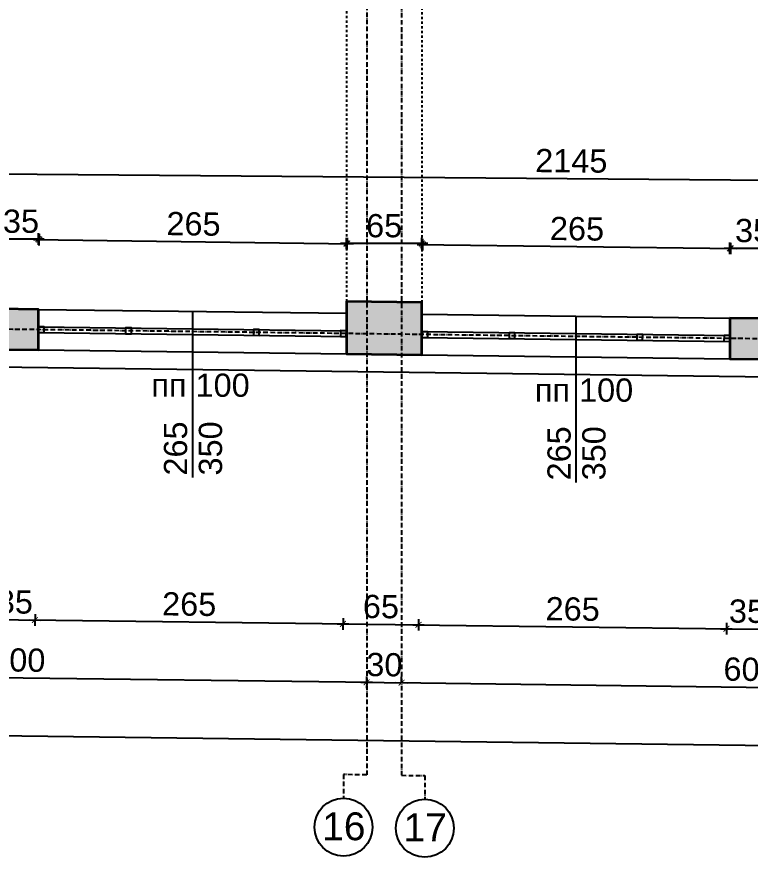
# Model space of a CAD drawing. Header units: inches. Extents: x -72385 to 39588, y -6525 to 66685.
# Drawn here: x -43856 to -43225, y 748 to 1471 of the extents above; entities that cross this region are included whole.
import ezdxf

# ---------------------------------------------------------------- set-up
doc = ezdxf.new("R2010")
doc.units = ezdxf.units.IN
doc.header["$MEASUREMENT"] = 0
doc.linetypes.add('DashDot', pattern=[0.6, 0.4, -0.1, 0, -0.1])
doc.linetypes.add('Hidden', pattern=[0.4, 0.2, -0.2])
for name, color, linetype, lineweight in [('Изгледни линии', 253, 'Continuous', 25), ('Надписи коти външни', 252, 'Continuous', 25), ('Надписи коти вътрешни', 252, 'Continuous', 25), ('Надписи Оси', 252, 'Continuous', 25), ('Надписи прозорци', 252, 'Continuous', 25), ('Оси', 252, 'DashDot', 25), ('Прозорци', 251, 'Continuous', 25), ('Пунктир', 253, 'Hidden', 25), ('Разрезни линии', 7, 'Continuous', 35), ('Щрих стени', 254, 'Continuous', 25)]:
    doc.layers.add(name, color=color, linetype=linetype, lineweight=lineweight)
doc.styles.add('Arial Regular', font='arial.ttf')
doc.styles.get("Standard").update_dxf_attribs({"font": 'arial.ttf'})
doc.dimstyles.new('Annotative', dxfattribs={"dimscale": 0, "dimtxt": 20, "dimasz": 5, "dimexe": 5, "dimexo": 5, "dimgap": 5, "dimtad": 1, "dimdec": 0, "dimzin": 0, "dimdsep": 46, "dimtxsty": 'Standard', "dimblk": 'ARCHTICK', "dimcen": 5, "dimdle": 5, "dimadec": 0, "dimazin": 0, "dimtfac": 1, "dimtdec": 0, "dimtofl": 0, "dimtmove": 0, "dimatfit": 3, "dimldrblk": 'ARCHTICK', "dimfxl": 5, "dimfxlon": 1, "dimtolj": 1, "dimtzin": 0, "dimarcsym": 1})

# ---------------------------------------------------------------- blocks, each defined once
blk = doc.blocks.new('_ArchTick')
at = {"color": 0, "linetype": 'ByBlock', "const_width": 0.15}
blk.add_lwpolyline([(-0.5, -0.5), (0.5, 0.5)], dxfattribs=at)
blk = doc.blocks.new('*D2173')
at = {"layer": 'Defpoints', "color": 0, "ltscale": 50, "transparency": 16777216}
for p in [(-43872.34, 1279.91), (-43872.34, 1249.84), (-43837.34, 1249.39)]:
    blk.add_point(p, dxfattribs=at)
at = {"layer": 'Надписи коти вътрешни', "color": 0, "lineweight": -2, "ltscale": 50, "transparency": 16777216}
for p, q in [((-43872.34, 1274.91), (-43872.34, 1284.91)), ((-43837.34, 1274.91), (-43837.34, 1284.91)), ((-43832.34, 1279.91), (-43877.34, 1279.91))]:
    blk.add_line(p, q, dxfattribs=at)
at = {"layer": 'Надписи коти вътрешни', "color": 0, "lineweight": -2, "ltscale": 50, "transparency": 16777216, "xscale": 5, "yscale": 5, "zscale": 5, "rotation": 180}
blk.add_blockref('_ArchTick', (-43872.34, 1279.91), dxfattribs=at)
at = {"layer": 'Надписи коти вътрешни', "color": 0, "lineweight": -2, "ltscale": 50, "transparency": 16777216, "xscale": 5, "yscale": 5, "zscale": 5}
blk.add_blockref('_ArchTick', (-43837.34, 1279.91), dxfattribs=at)
at = {"layer": 'Надписи коти вътрешни', "color": 0, "ltscale": 50, "transparency": 16777216, "insert": (-43852.34, 1295.13), "char_height": 20, "attachment_point": 5}
blk.add_mtext('\\A1;35', dxfattribs=at)
blk = doc.blocks.new('*D2174')
at = {"layer": 'Defpoints', "color": 0, "ltscale": 50, "transparency": 16777216}
for p in [(-43571.57, 1275.98), (-43837.34, 1219.39), (-43572.34, 1216.01)]:
    blk.add_point(p, dxfattribs=at)
at = {"layer": 'Надписи коти вътрешни', "color": 0, "lineweight": -2, "ltscale": 50, "transparency": 16777216}
for p, q in [((-43836.64, 1274.35), (-43836.51, 1284.35)), ((-43571.64, 1270.98), (-43571.51, 1280.98)), ((-43841.57, 1279.42), (-43566.57, 1275.91))]:
    blk.add_line(p, q, dxfattribs=at)
at = {"layer": 'Надписи коти вътрешни', "color": 0, "lineweight": -2, "ltscale": 50, "transparency": 16777216, "xscale": 5, "yscale": 5, "zscale": 5}
for p, rotation in [((-43836.57, 1279.35), 179.2706286525478), ((-43571.57, 1275.98), 359.2706286525477)]:
    blk.add_blockref('_ArchTick', p, dxfattribs=dict(at, rotation=rotation))
at = {"layer": 'Надписи коти вътрешни', "color": 0, "ltscale": 50, "transparency": 16777216, "insert": (-43703.88, 1292.88), "char_height": 20, "attachment_point": 5, "rotation": 359.27063}
blk.add_mtext('\\A1;265', dxfattribs=at)
blk = doc.blocks.new('*D2175')
at = {"layer": 'Defpoints', "color": 0, "ltscale": 50, "transparency": 16777216}
for p in [(-43572.34, 1276.09), (-43572.34, 1246.02), (-43507.34, 1245.57)]:
    blk.add_point(p, dxfattribs=at)
at = {"layer": 'Надписи коти вътрешни', "color": 0, "lineweight": -2, "ltscale": 50, "transparency": 16777216}
for p, q in [((-43572.34, 1271.09), (-43572.34, 1281.09)), ((-43507.34, 1271.09), (-43507.34, 1281.09)), ((-43502.34, 1276.09), (-43577.34, 1276.09))]:
    blk.add_line(p, q, dxfattribs=at)
at = {"layer": 'Надписи коти вътрешни', "color": 0, "lineweight": -2, "ltscale": 50, "transparency": 16777216, "xscale": 5, "yscale": 5, "zscale": 5, "rotation": 180}
blk.add_blockref('_ArchTick', (-43572.34, 1276.09), dxfattribs=at)
at = {"layer": 'Надписи коти вътрешни', "color": 0, "lineweight": -2, "ltscale": 50, "transparency": 16777216, "xscale": 5, "yscale": 5, "zscale": 5}
blk.add_blockref('_ArchTick', (-43507.34, 1276.09), dxfattribs=at)
at = {"layer": 'Надписи коти вътрешни', "color": 0, "ltscale": 50, "transparency": 16777216, "insert": (-43539.84, 1291.3), "char_height": 20, "attachment_point": 5}
blk.add_mtext('\\A1;65', dxfattribs=at)
blk = doc.blocks.new('*D2176')
at = {"layer": 'Defpoints', "color": 0, "ltscale": 50, "transparency": 16777216}
for p in [(-43241.57, 1271.78), (-43507.34, 1215.19), (-43242.34, 1211.81)]:
    blk.add_point(p, dxfattribs=at)
at = {"layer": 'Надписи коти вътрешни', "color": 0, "lineweight": -2, "ltscale": 50, "transparency": 16777216}
for p, q in [((-43511.57, 1275.21), (-43236.57, 1271.71)), ((-43506.64, 1270.15), (-43506.51, 1280.15)), ((-43241.64, 1266.78), (-43241.51, 1276.78))]:
    blk.add_line(p, q, dxfattribs=at)
at = {"layer": 'Надписи коти вътрешни', "color": 0, "lineweight": -2, "ltscale": 50, "transparency": 16777216, "xscale": 5, "yscale": 5, "zscale": 5}
for p, rotation in [((-43506.57, 1275.15), 179.2706286525478), ((-43241.57, 1271.78), 359.2706286525477)]:
    blk.add_blockref('_ArchTick', p, dxfattribs=dict(at, rotation=rotation))
at = {"layer": 'Надписи коти вътрешни', "color": 0, "ltscale": 50, "transparency": 16777216, "insert": (-43373.88, 1288.67), "char_height": 20, "attachment_point": 5, "rotation": 359.27063}
blk.add_mtext('\\A1;265', dxfattribs=at)
blk = doc.blocks.new('*D2177')
at = {"layer": 'Defpoints', "color": 0, "ltscale": 50, "transparency": 16777216}
for p in [(-43242.34, 1271.89), (-43242.34, 1241.82), (-43207.34, 1241.37)]:
    blk.add_point(p, dxfattribs=at)
at = {"layer": 'Надписи коти вътрешни', "color": 0, "lineweight": -2, "ltscale": 50, "transparency": 16777216}
for p, q in [((-43242.34, 1266.89), (-43242.34, 1276.89)), ((-43207.34, 1266.89), (-43207.34, 1276.89)), ((-43202.34, 1271.89), (-43247.34, 1271.89))]:
    blk.add_line(p, q, dxfattribs=at)
at = {"layer": 'Надписи коти вътрешни', "color": 0, "lineweight": -2, "ltscale": 50, "transparency": 16777216, "xscale": 5, "yscale": 5, "zscale": 5, "rotation": 180}
blk.add_blockref('_ArchTick', (-43242.34, 1271.89), dxfattribs=at)
at = {"layer": 'Надписи коти вътрешни', "color": 0, "lineweight": -2, "ltscale": 50, "transparency": 16777216, "xscale": 5, "yscale": 5, "zscale": 5}
blk.add_blockref('_ArchTick', (-43207.34, 1271.89), dxfattribs=at)
at = {"layer": 'Надписи коти вътрешни', "color": 0, "ltscale": 50, "transparency": 16777216, "insert": (-43222.34, 1287.11), "char_height": 20, "attachment_point": 5}
blk.add_mtext('\\A1;35', dxfattribs=at)
blk = doc.blocks.new('*D4540')
at = {"layer": 'Defpoints', "color": 0, "ltscale": 50, "transparency": 16777216}
for p in [(-42306.42, 1323.3), (-44452.34, 1227.22), (-42307.34, 1209.91)]:
    blk.add_point(p, dxfattribs=at)
at = {"layer": 'Надписи коти вътрешни', "color": 0, "lineweight": -2, "ltscale": 50, "transparency": 16777216}
for p, q in [((-44456.42, 1340.65), (-42301.42, 1323.26)), ((-44451.46, 1335.61), (-44451.38, 1345.61)), ((-42306.46, 1318.3), (-42306.38, 1328.3))]:
    blk.add_line(p, q, dxfattribs=at)
at = {"layer": 'Надписи коти вътрешни', "color": 0, "lineweight": -2, "ltscale": 50, "transparency": 16777216, "xscale": 5, "yscale": 5, "zscale": 5}
for p, rotation in [((-44451.42, 1340.61), 179.5377341176161), ((-42306.42, 1323.3), 359.5377341176161)]:
    blk.add_blockref('_ArchTick', p, dxfattribs=dict(at, rotation=rotation))
at = {"layer": 'Надписи коти вътрешни', "color": 0, "ltscale": 50, "transparency": 16777216, "insert": (-43378.8, 1347.16), "char_height": 20, "attachment_point": 5, "rotation": 359.53773}
blk.add_mtext('\\A1;2145', dxfattribs=at)
blk = doc.blocks.new('*D6336')
at = {"layer": 'Defpoints', "color": 0, "ltscale": 50, "transparency": 16777216}
for p in [(-43872.34, 1184.83), (-43837.34, 1184.39), (-43840.3, 951.9)]:
    blk.add_point(p, dxfattribs=at)
at = {"layer": 'Надписи коти външни', "color": 0, "lineweight": -2, "ltscale": 50, "transparency": 16777216}
for p, q in [((-43875.23, 957.35), (-43875.36, 947.35)), ((-43840.23, 956.9), (-43840.36, 946.9)), ((-43880.3, 952.41), (-43835.3, 951.84))]:
    blk.add_line(p, q, dxfattribs=at)
at = {"layer": 'Надписи коти външни', "color": 0, "lineweight": -2, "ltscale": 50, "transparency": 16777216, "xscale": 5, "yscale": 5, "zscale": 5}
for p, rotation in [((-43875.3, 952.35), 179.2706286525522), ((-43840.3, 951.9), 359.2706286525522)]:
    blk.add_blockref('_ArchTick', p, dxfattribs=dict(at, rotation=rotation))
at = {"layer": 'Надписи коти външни', "color": 0, "ltscale": 50, "transparency": 16777216, "insert": (-43857.6, 967.34), "char_height": 20, "attachment_point": 5, "rotation": 359.27063}
blk.add_mtext('\\A1;35', dxfattribs=at)
blk = doc.blocks.new('*D6337')
at = {"layer": 'Defpoints', "color": 0, "ltscale": 50, "transparency": 16777216}
for p in [(-43837.34, 1184.39), (-43572.34, 1181.01), (-43575.3, 948.53)]:
    blk.add_point(p, dxfattribs=at)
at = {"layer": 'Надписи коти външни', "color": 0, "lineweight": -2, "ltscale": 50, "transparency": 16777216}
for p, q in [((-43840.23, 956.9), (-43840.36, 946.9)), ((-43845.3, 951.97), (-43570.3, 948.47)), ((-43575.23, 953.53), (-43575.36, 943.53))]:
    blk.add_line(p, q, dxfattribs=at)
at = {"layer": 'Надписи коти външни', "color": 0, "lineweight": -2, "ltscale": 50, "transparency": 16777216, "xscale": 5, "yscale": 5, "zscale": 5}
for p, rotation in [((-43840.3, 951.9), 179.2706286525455), ((-43575.3, 948.53), 359.2706286525455)]:
    blk.add_blockref('_ArchTick', p, dxfattribs=dict(at, rotation=rotation))
at = {"layer": 'Надписи коти външни', "color": 0, "ltscale": 50, "transparency": 16777216, "insert": (-43707.6, 965.43), "char_height": 20, "attachment_point": 5, "rotation": 359.27063}
blk.add_mtext('\\A1;265', dxfattribs=at)
blk = doc.blocks.new('*D6338')
at = {"layer": 'Defpoints', "color": 0, "ltscale": 50, "transparency": 16777216}
for p in [(-43572.34, 1181.01), (-43507.34, 1180.18), (-43510.3, 947.7)]:
    blk.add_point(p, dxfattribs=at)
at = {"layer": 'Надписи коти външни', "color": 0, "lineweight": -2, "ltscale": 50, "transparency": 16777216}
for p, q in [((-43580.3, 948.59), (-43505.3, 947.64)), ((-43575.23, 953.53), (-43575.36, 943.53)), ((-43510.23, 952.7), (-43510.36, 942.7))]:
    blk.add_line(p, q, dxfattribs=at)
at = {"layer": 'Надписи коти външни', "color": 0, "lineweight": -2, "ltscale": 50, "transparency": 16777216, "xscale": 5, "yscale": 5, "zscale": 5}
for p, rotation in [((-43575.3, 948.53), 179.2706286525558), ((-43510.3, 947.7), 359.2706286525558)]:
    blk.add_blockref('_ArchTick', p, dxfattribs=dict(at, rotation=rotation))
at = {"layer": 'Надписи коти външни', "color": 0, "ltscale": 50, "transparency": 16777216, "insert": (-43542.6, 963.33), "char_height": 20, "attachment_point": 5, "rotation": 359.27063}
blk.add_mtext('\\A1;65', dxfattribs=at)
blk = doc.blocks.new('*D6339')
at = {"layer": 'Defpoints', "color": 0, "ltscale": 50, "transparency": 16777216}
for p in [(-43507.34, 1180.18), (-43242.34, 1176.81), (-43245.3, 944.33)]:
    blk.add_point(p, dxfattribs=at)
at = {"layer": 'Надписи коти външни', "color": 0, "lineweight": -2, "ltscale": 50, "transparency": 16777216}
for p, q in [((-43510.23, 952.7), (-43510.36, 942.7)), ((-43245.23, 949.33), (-43245.36, 939.33)), ((-43515.3, 947.77), (-43240.3, 944.27))]:
    blk.add_line(p, q, dxfattribs=at)
at = {"layer": 'Надписи коти външни', "color": 0, "lineweight": -2, "ltscale": 50, "transparency": 16777216, "xscale": 5, "yscale": 5, "zscale": 5}
for p, rotation in [((-43510.3, 947.7), 179.270628652547), ((-43245.3, 944.33), 359.270628652547)]:
    blk.add_blockref('_ArchTick', p, dxfattribs=dict(at, rotation=rotation))
at = {"layer": 'Надписи коти външни', "color": 0, "ltscale": 50, "transparency": 16777216, "insert": (-43377.6, 961.23), "char_height": 20, "attachment_point": 5, "rotation": 359.27063}
blk.add_mtext('\\A1;265', dxfattribs=at)
blk = doc.blocks.new('*D6340')
at = {"layer": 'Defpoints', "color": 0, "ltscale": 50, "transparency": 16777216}
for p in [(-43242.34, 1176.81), (-43207.34, 1176.36), (-43210.3, 943.88)]:
    blk.add_point(p, dxfattribs=at)
at = {"layer": 'Надписи коти външни', "color": 0, "lineweight": -2, "ltscale": 50, "transparency": 16777216}
for p, q in [((-43245.23, 949.33), (-43245.36, 939.33)), ((-43210.23, 948.88), (-43210.36, 938.88)), ((-43250.3, 944.39), (-43205.3, 943.82))]:
    blk.add_line(p, q, dxfattribs=at)
at = {"layer": 'Надписи коти външни', "color": 0, "lineweight": -2, "ltscale": 50, "transparency": 16777216, "xscale": 5, "yscale": 5, "zscale": 5}
for p, rotation in [((-43245.3, 944.33), 179.2706286525403), ((-43210.3, 943.88), 359.2706286525403)]:
    blk.add_blockref('_ArchTick', p, dxfattribs=dict(at, rotation=rotation))
at = {"layer": 'Надписи коти външни', "color": 0, "ltscale": 50, "transparency": 16777216, "insert": (-43227.6, 959.32), "char_height": 20, "attachment_point": 5, "rotation": 359.27063}
blk.add_mtext('\\A1;35', dxfattribs=at)
blk = doc.blocks.new('*D6390')
at = {"layer": 'Defpoints', "color": 0, "ltscale": 50, "transparency": 16777216}
for p in [(-44154.84, 905.9), (-43554.84, 898.27), (-43554.84, 898.27)]:
    blk.add_point(p, dxfattribs=at)
at = {"layer": 'Надписи коти външни', "color": 0, "lineweight": -2, "ltscale": 50, "transparency": 16777216}
for p, q in [((-44159.84, 905.97), (-43549.84, 898.2)), ((-44154.84, 905.9), (-44154.9, 900.9)), ((-43554.84, 898.27), (-43554.9, 893.27))]:
    blk.add_line(p, q, dxfattribs=at)
at = {"layer": 'Надписи коти външни', "color": 0, "lineweight": -2, "ltscale": 50, "transparency": 16777216, "xscale": 5, "yscale": 5, "zscale": 5}
for p, rotation in [((-44154.84, 905.9), 179.270628652548), ((-43554.84, 898.27), 359.2706286525479)]:
    blk.add_blockref('_ArchTick', p, dxfattribs=dict(at, rotation=rotation))
at = {"layer": 'Надписи коти външни', "color": 0, "ltscale": 50, "transparency": 16777216, "insert": (-43854.64, 917.3), "char_height": 20, "attachment_point": 5, "rotation": 359.27063}
blk.add_mtext('\\A1;600', dxfattribs=at)
blk = doc.blocks.new('*D6391')
at = {"layer": 'Defpoints', "color": 0, "ltscale": 50, "transparency": 16777216}
for p in [(-43554.84, 898.27), (-43524.84, 897.88), (-43524.84, 897.88)]:
    blk.add_point(p, dxfattribs=at)
at = {"layer": 'Надписи коти външни', "color": 0, "lineweight": -2, "ltscale": 50, "transparency": 16777216}
for p, q in [((-43559.84, 898.33), (-43519.84, 897.82)), ((-43554.84, 898.27), (-43554.77, 903.27)), ((-43524.84, 897.88), (-43524.77, 902.88))]:
    blk.add_line(p, q, dxfattribs=at)
at = {"layer": 'Надписи коти външни', "color": 0, "lineweight": -2, "ltscale": 50, "transparency": 16777216, "xscale": 5, "yscale": 5, "zscale": 5}
for p, rotation in [((-43554.84, 898.27), 179.2706286537479), ((-43524.84, 897.88), 359.2706286537478)]:
    blk.add_blockref('_ArchTick', p, dxfattribs=dict(at, rotation=rotation))
at = {"layer": 'Надписи коти външни', "color": 0, "ltscale": 50, "transparency": 16777216, "insert": (-43539.64, 913.29), "char_height": 20, "attachment_point": 5, "rotation": 359.27063}
blk.add_mtext('\\A1;30', dxfattribs=at)
blk = doc.blocks.new('*D6392')
at = {"layer": 'Defpoints', "color": 0, "ltscale": 50, "transparency": 16777216}
for p in [(-43524.84, 897.88), (-42924.61, 890.25), (-42924.61, 890.25)]:
    blk.add_point(p, dxfattribs=at)
at = {"layer": 'Надписи коти външни', "color": 0, "lineweight": -2, "ltscale": 50, "transparency": 16777216}
for p, q in [((-43529.84, 897.95), (-42919.61, 890.18)), ((-43524.84, 897.88), (-43524.77, 902.88)), ((-42924.61, 890.25), (-42924.55, 895.25))]:
    blk.add_line(p, q, dxfattribs=at)
at = {"layer": 'Надписи коти външни', "color": 0, "lineweight": -2, "ltscale": 50, "transparency": 16777216, "xscale": 5, "yscale": 5, "zscale": 5}
for p, rotation in [((-43524.84, 897.88), 179.2708993674434), ((-42924.61, 890.25), 359.2708993674435)]:
    blk.add_blockref('_ArchTick', p, dxfattribs=dict(at, rotation=rotation))
at = {"layer": 'Надписи коти външни', "color": 0, "ltscale": 50, "transparency": 16777216, "insert": (-43224.53, 909.27), "char_height": 20, "attachment_point": 5, "rotation": 359.2709}
blk.add_mtext('\\A1;600', dxfattribs=at)
blk = doc.blocks.new('*D6427')
at = {"layer": 'Defpoints', "color": 0, "ltscale": 50, "transparency": 16777216}
for p in [(-52317.34, 1292.34), (-40222.34, 1138.36), (-40226.57, 805.89)]:
    blk.add_point(p, dxfattribs=at)
at = {"layer": 'Надписи коти външни', "color": 0, "lineweight": -2, "ltscale": 50, "transparency": 16777216}
for p, q in [((-52321.51, 964.87), (-52321.63, 954.87)), ((-52326.57, 959.93), (-40221.57, 805.83)), ((-40226.51, 810.89), (-40226.63, 800.89))]:
    blk.add_line(p, q, dxfattribs=at)
at = {"layer": 'Надписи коти външни', "color": 0, "lineweight": -2, "ltscale": 50, "transparency": 16777216, "xscale": 5, "yscale": 5, "zscale": 5}
for p, rotation in [((-52321.57, 959.87), 179.2706286525472), ((-40226.57, 805.89), 359.2706286525473)]:
    blk.add_blockref('_ArchTick', p, dxfattribs=dict(at, rotation=rotation))
at = {"layer": 'Надписи коти външни', "color": 0, "ltscale": 50, "transparency": 16777216, "insert": (-46273.88, 898.09), "char_height": 20, "attachment_point": 5, "rotation": 359.27063}
blk.add_mtext('\\A1;12095', dxfattribs=at)

msp = doc.modelspace()

# ---------------------------------------------------------------- hatches: boundary and pattern name
at = {"layer": 'Щрих стени', "ltscale": 10}
h = msp.add_hatch(color=256, dxfattribs=at)
h.dxf.hatch_style = 1
h.paths.add_polyline_path([(-44137.34, 1233.21), (-44172.34, 1233.65), (-44172.34, 1188.65), (-44137.34, 1188.2)])
h.paths.add_polyline_path([(-43837.34, 1219.39), (-43872.34, 1219.83), (-43872.34, 1184.83), (-43837.34, 1184.39)])
h.paths.add_polyline_path([(-43507.34, 1225.19), (-43572.34, 1226.02), (-43572.34, 1181.01), (-43507.34, 1180.18)])
h.paths.add_polyline_path([(-43207.34, 1211.37), (-43242.34, 1211.81), (-43242.34, 1176.81), (-43207.34, 1176.36)])
h.paths.add_polyline_path([(-42907.34, 1217.55), (-42942.34, 1217.99), (-42942.34, 1172.99), (-42907.34, 1172.55)])
h.paths.add_polyline_path([(-42607.34, 1203.73), (-42642.34, 1204.17), (-42642.34, 1169.17), (-42607.34, 1168.73)])
h.paths.add_polyline_path([(-42307.34, 1199.91), (-42292.34, 1199.72), (-42292.34, 1804.77), (-42307.34, 1804.96), (-42342.34, 1805.4), (-42342.34, 1760.4), (-42307.34, 1759.96), (-42307.34, 1209.91), (-42342.34, 1210.36), (-42342.34, 1165.35), (-42307.34, 1164.91)])
h.paths.add_polyline_path([(-42907.34, 1812.6), (-42942.34, 1813.04), (-42942.34, 1803.04), (-42967.34, 1803.36), (-42967.34, 1768.36), (-42942.34, 1768.04), (-42942.34, 1768.04), (-42907.34, 1767.59)])
h.paths.add_polyline_path([(-43507.34, 1820.24), (-43572.34, 1821.06), (-43572.34, 1776.06), (-43507.34, 1775.23)])
h.paths.add_polyline_path([(-44137.34, 1828.26), (-44172.34, 1828.7), (-44172.34, 1818.7), (-44197.34, 1819.02), (-44197.34, 1784.02), (-44172.34, 1783.7), (-44172.34, 1783.7), (-44137.34, 1783.25)])

# ---------------------------------------------------------------- linework, layer by layer
at = {"layer": 'Изгледни линии', "ltscale": 50}
for p, q in [((-43837.34, 1219.39), (-43572.34, 1216.01)), ((-47152.34, 1211.59), (-40527.34, 1127.25)), ((-43507.34, 1215.19), (-43242.34, 1211.81)), ((-43837.34, 1184.39), (-43572.34, 1181.01)), ((-43507.34, 1180.18), (-43242.34, 1176.81))]:
    msp.add_line(p, q, dxfattribs=at)
at = {"layer": 'Надписи Оси', "ltscale": 50}
for centre in [(-43574.84, 773.51), (-43504.84, 772.62)]:
    msp.add_circle(centre, 25, dxfattribs=at)
at = {"layer": 'Надписи прозорци', "ltscale": 50}
for p, q in [((-43704.84, 1217.7), (-43704.84, 1074.55)), ((-43374.84, 1213.5), (-43374.84, 1070.35))]:
    msp.add_line(p, q, dxfattribs=at)
at = {"layer": 'Оси', "ltscale": 10}
msp.add_line((-39839.84, 1151), (-52699.84, 1314.71), dxfattribs=at)
for points in [[(-43574.83, 3398.72), (-43574.84, 3378.47), (-43554.84, 3378.21), (-43554.84, 818.51), (-43574.84, 818.77), (-43574.84, 798.51)], [(-43504.84, 3397.83), (-43504.84, 3377.58), (-43524.84, 3377.83), (-43524.84, 818.13), (-43504.84, 817.88), (-43504.84, 797.62)]]:
    msp.add_lwpolyline(points, dxfattribs=at)
at = {"layer": 'Прозорци', "ltscale": 50}
for p, q in [((-43837.34, 1204.39), (-43572.34, 1201.01)), ((-43837.34, 1199.39), (-43572.34, 1196.01)), ((-43507.34, 1200.19), (-43242.34, 1196.81)), ((-43507.34, 1195.19), (-43242.34, 1191.81))]:
    msp.add_line(p, q, dxfattribs=at)
for points in [[(-43837.34, 1199.39), (-43832.34, 1199.32), (-43832.27, 1204.32), (-43837.27, 1204.39), (-43837.34, 1199.39)], [(-43762.35, 1198.43), (-43757.35, 1198.37), (-43757.29, 1203.37), (-43762.29, 1203.43), (-43762.35, 1198.43)], [(-43652.39, 1197.03), (-43647.39, 1196.97), (-43647.33, 1201.97), (-43652.32, 1202.03), (-43652.39, 1197.03)], [(-43577.4, 1196.08), (-43572.4, 1196.02), (-43572.34, 1201.02), (-43577.34, 1201.08), (-43577.4, 1196.08)], [(-43507.34, 1195.19), (-43502.34, 1195.12), (-43502.27, 1200.12), (-43507.27, 1200.18), (-43507.34, 1195.19)], [(-43432.35, 1194.23), (-43427.35, 1194.17), (-43427.29, 1199.17), (-43432.29, 1199.23), (-43432.35, 1194.23)], [(-43322.39, 1192.83), (-43317.39, 1192.77), (-43317.33, 1197.77), (-43322.32, 1197.83), (-43322.39, 1192.83)], [(-43247.4, 1191.88), (-43242.4, 1191.82), (-43242.34, 1196.82), (-43247.34, 1196.88), (-43247.4, 1191.88)]]:
    msp.add_lwpolyline(points, dxfattribs=at)
at = {"layer": 'Пунктир', "ltscale": 10}
for p, q in [((-43572.34, 1776.06), (-43572.34, 1226.01)), ((-43507.34, 1775.23), (-43507.34, 1225.19))]:
    msp.add_line(p, q, dxfattribs=at)
at = {"layer": 'Разрезни линии', "ltscale": 50}
for points in [[(-43507.34, 1180.18), (-43507.34, 1225.19), (-43572.34, 1226.02), (-43572.34, 1181.01)], [(-43872.34, 1219.83), (-43872.34, 1184.83), (-43837.34, 1184.39), (-43837.34, 1219.39)], [(-43242.34, 1211.81), (-43242.34, 1176.81), (-43207.34, 1176.36), (-43207.34, 1211.37)]]:
    msp.add_lwpolyline(points, close=True, dxfattribs=at)

# ---------------------------------------------------------------- texts
at = {"layer": 'Надписи Оси', "ltscale": 100, "char_height": 24, "width": 27.2128, "attachment_point": 1, "style": 'Arial Regular'}
for s, insert in [('\\pxqc;16', (-43588.16, 786.23)), ('\\pxqc;17', (-43518.16, 785.34))]:
    msp.add_mtext(s, dxfattribs=dict(at, insert=insert))
at = {"layer": 'Надписи прозорци', "ltscale": 100, "char_height": 20, "width": 180.4891, "attachment_point": 1, "style": 'Arial Regular'}
for insert in [(-43740.15, 1164.06), (-43410.15, 1159.86)]:
    msp.add_mtext('пп 100', dxfattribs=dict(at, insert=insert))
at = {"layer": 'Надписи прозорци', "ltscale": 100, "char_height": 20, "width": 180.4891, "attachment_point": 3, "rotation": 90, "style": 'Arial Regular'}
for s, insert in [('350', (-43699.35, 1122.92)), ('265', (-43729.35, 1122.84)), ('265', (-43399.35, 1118.64)), ('350', (-43369.35, 1118.72))]:
    msp.add_mtext(s, dxfattribs=dict(at, insert=insert))

# ---------------------------------------------------------------- dimensions: what is measured, and where the dimension line sits
at = {"layer": 'Надписи коти външни', "ltscale": 50}
dim = msp.add_aligned_dim(p1=(-52317.34, 1292.34), p2=(-40222.34, 1138.36), distance=-332.5, text='12095', dimstyle='Annotative', override={"dimscale": 0, "dimtix": 0, "dimtofl": 0, "dimtmove": 0, "dimatfit": 3}, dxfattribs=at)
dim.commit()
dim.dimension.update_dxf_attribs({"geometry": '*D6427', "text_midpoint": (-46273.88, 898.09)})
for base, p1, p2, picture, middle in [((-43840.3, 951.9), (-43872.34, 1184.83), (-43837.34, 1184.39), '*D6336', (-43857.8, 952.13)), ((-43210.3, 943.88), (-43242.34, 1176.81), (-43207.34, 1176.36), '*D6340', (-43227.8, 944.11)), ((-43524.84, 897.88), (-43554.84, 898.27), (-43524.84, 897.88), '*D6391', (-43539.84, 898.07))]:
    dim = msp.add_linear_dim(base=base, p1=p1, p2=p2, angle=359.27063, dimstyle='Annotative', override={"dimscale": 0, "dimtix": 0, "dimtofl": 0, "dimtmove": 0, "dimatfit": 3}, dxfattribs=at)
    dim.commit()
    dim.dimension.update_dxf_attribs({"geometry": picture, "text_midpoint": middle, "dimtype": 129})
for p1, p2, distance, picture, middle in [((-43837.34, 1184.39), (-43572.34, 1181.01), -232.5, '*D6337', (-43707.6, 965.43)), ((-43572.34, 1181.01), (-43507.34, 1180.18), -232.5, '*D6338', (-43542.6, 963.33)), ((-43507.34, 1180.18), (-43242.34, 1176.81), -232.5, '*D6339', (-43377.6, 961.23)), ((-44154.84, 905.9), (-43554.84, 898.27), 0, '*D6390', (-43854.64, 917.3)), ((-43524.84, 897.88), (-42924.61, 890.25), 0, '*D6392', (-43224.53, 909.27))]:
    dim = msp.add_aligned_dim(p1=p1, p2=p2, distance=distance, dimstyle='Annotative', override={"dimscale": 0, "dimtix": 0, "dimtofl": 0, "dimtmove": 0, "dimatfit": 3}, dxfattribs=at)
    dim.commit()
    dim.dimension.update_dxf_attribs({"geometry": picture, "text_midpoint": middle})
at = {"layer": 'Надписи коти вътрешни', "ltscale": 50}
for p1, p2, distance, picture, middle in [((-44452.34, 1227.22), (-42307.34, 1209.91), 113.39, '*D4540', (-43378.8, 1347.16)), ((-43837.34, 1219.39), (-43572.34, 1216.01), 59.97, '*D2174', (-43703.88, 1292.88)), ((-43507.34, 1215.19), (-43242.34, 1211.81), 59.97, '*D2176', (-43373.88, 1288.67))]:
    dim = msp.add_aligned_dim(p1=p1, p2=p2, distance=distance, dimstyle='Annotative', override={"dimscale": 0, "dimtix": 0, "dimtofl": 0, "dimtmove": 0, "dimatfit": 3}, dxfattribs=at)
    dim.commit()
    dim.dimension.update_dxf_attribs({"geometry": picture, "text_midpoint": middle})
for base, p1, p2, picture, middle in [((-43872.34, 1279.91), (-43837.34, 1249.39), (-43872.34, 1249.84), '*D2173', (-43852.34, 1279.91)), ((-43572.34, 1276.09), (-43507.34, 1245.57), (-43572.34, 1246.02), '*D2175', (-43539.84, 1276.09)), ((-43242.34, 1271.89), (-43207.34, 1241.37), (-43242.34, 1241.82), '*D2177', (-43222.34, 1271.89))]:
    dim = msp.add_linear_dim(base=base, p1=p1, p2=p2, dimstyle='Annotative', override={"dimscale": 0, "dimtix": 0, "dimtofl": 0, "dimtmove": 0, "dimatfit": 3}, dxfattribs=at)
    dim.commit()
    dim.dimension.update_dxf_attribs({"geometry": picture, "text_midpoint": middle, "dimtype": 128})

doc.saveas('drawing.dxf')
